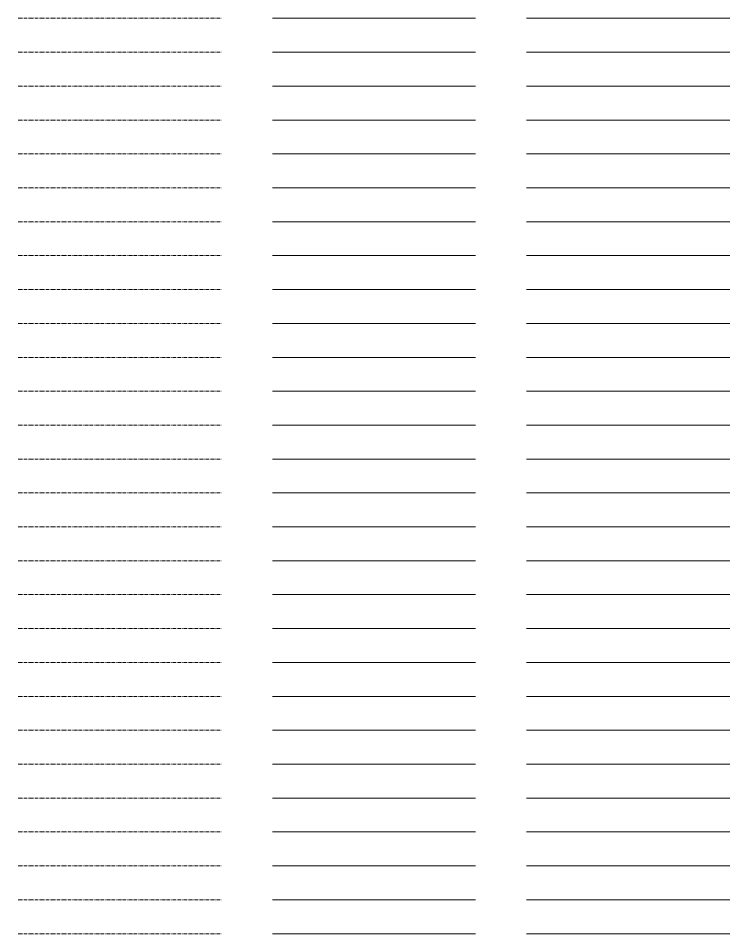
# Model space of a CAD drawing. Header units: metres. Extents: x -170 to 2070, y -13 to 17840.
# Drawn here: x 1650 to 2070, y 2220 to 2760 of the extents above; entities that cross this region are included whole.
import ezdxf
from ezdxf.lldxf.tags import DXFTag

# ---------------------------------------------------------------- set-up
doc = ezdxf.new("R2010")
doc.units = ezdxf.units.M
doc.linetypes.add('KL-VERLATEN-SO', pattern=[3.25, 2, -0.5, 0.25, -0.5])
for name, color, linetype, lineweight in [('B-OI-KL-ET_LSOV_AANSLUITNET_400 V_4x95Al 4x6Cu as35Cu-(IN BEDRIJF)-G', 14, 'Continuous', 18), ('B-OI-KL-ET_LSOV_AANSLUITNET_400 V_4x95Al 4x6Cu as35Cu-(RESERVE)-G', 14, 'KL-RESERVE-SO', 18), ('B-OI-KL-ET_LSOV_AANSLUITNET_400 V_4x95Al 4x6Cu as35Cu-(VERLATEN)-G', 14, 'KL-VERLATEN-SO', 18), ('B-OI-KL-ET_LSOV_AANSLUITNET_400 V_5x10Cu-(IN BEDRIJF)-G', 14, 'Continuous', 18), ('B-OI-KL-ET_LSOV_AANSLUITNET_400 V_5x10Cu-(RESERVE)-G', 14, 'KL-RESERVE-SO', 18), ('B-OI-KL-ET_LSOV_AANSLUITNET_400 V_5x10Cu-(VERLATEN)-G', 14, 'KL-VERLATEN-SO', 18), ('B-OI-KL-ET_LSOV_AANSLUITNET_400 V_5x16Cu-(IN BEDRIJF)-G', 14, 'Continuous', 18), ('B-OI-KL-ET_LSOV_AANSLUITNET_400 V_5x16Cu-(RESERVE)-G', 14, 'KL-RESERVE-SO', 18), ('B-OI-KL-ET_LSOV_AANSLUITNET_400 V_5x16Cu-(VERLATEN)-G', 14, 'KL-VERLATEN-SO', 18), ('B-OI-KL-ET_LSOV_AANSLUITNET_400 V_OVERIG-(IN BEDRIJF)-G', 14, 'Continuous', 18), ('B-OI-KL-ET_LSOV_AANSLUITNET_400 V_OVERIG-(RESERVE)-G', 14, 'KL-RESERVE-SO', 18), ('B-OI-KL-ET_LSOV_AANSLUITNET_400 V_OVERIG-(VERLATEN)-G', 14, 'KL-VERLATEN-SO', 18), ('B-OI-KL-ET_LSOV_DISTRIBUTIE_230 V_2x2.5Cu as2.5-(IN BEDRIJF)-G', 14, 'Continuous', 18), ('B-OI-KL-ET_LSOV_DISTRIBUTIE_230 V_2x2.5Cu as2.5-(RESERVE)-G', 14, 'KL-RESERVE-SO', 18), ('B-OI-KL-ET_LSOV_DISTRIBUTIE_230 V_2x2.5Cu as2.5-(VERLATEN)-G', 14, 'KL-VERLATEN-SO', 18), ('B-OI-KL-ET_LSOV_DISTRIBUTIE_230 V_3x10Cu as10-(IN BEDRIJF)-G', 14, 'Continuous', 18), ('B-OI-KL-ET_LSOV_DISTRIBUTIE_230 V_3x10Cu as10-(RESERVE)-G', 14, 'KL-RESERVE-SO', 18), ('B-OI-KL-ET_LSOV_DISTRIBUTIE_230 V_3x10Cu as10-(VERLATEN)-G', 14, 'KL-VERLATEN-SO', 18), ('B-OI-KL-ET_LSOV_DISTRIBUTIE_230 V_3x2.5Cu as2.5-(IN BEDRIJF)-G', 14, 'Continuous', 18), ('B-OI-KL-ET_LSOV_DISTRIBUTIE_230 V_3x2.5Cu as2.5-(RESERVE)-G', 14, 'KL-RESERVE-SO', 18), ('B-OI-KL-ET_LSOV_DISTRIBUTIE_230 V_3x2.5Cu as2.5-(VERLATEN)-G', 14, 'KL-VERLATEN-SO', 18), ('B-OI-KL-ET_LSOV_DISTRIBUTIE_230 V_3x6Cu as6-(IN BEDRIJF)-G', 14, 'Continuous', 18), ('B-OI-KL-ET_LSOV_DISTRIBUTIE_230 V_3x6Cu as6-(RESERVE)-G', 14, 'KL-RESERVE-SO', 18), ('B-OI-KL-ET_LSOV_DISTRIBUTIE_230 V_3x6Cu as6-(VERLATEN)-G', 14, 'KL-VERLATEN-SO', 18), ('B-OI-KL-ET_LSOV_DISTRIBUTIE_230 V_4x10Cu as10-(IN BEDRIJF)-G', 14, 'Continuous', 18), ('B-OI-KL-ET_LSOV_DISTRIBUTIE_230 V_4x10Cu as10-(RESERVE)-G', 14, 'KL-RESERVE-SO', 18), ('B-OI-KL-ET_LSOV_DISTRIBUTIE_230 V_4x10Cu as10-(VERLATEN)-G', 14, 'KL-VERLATEN-SO', 18), ('B-OI-KL-ET_LSOV_DISTRIBUTIE_230 V_4x150Al 4x6Cu as50Cu-(IN BEDRIJF)-G', 14, 'Continuous', 18), ('B-OI-KL-ET_LSOV_DISTRIBUTIE_230 V_4x150Al 4x6Cu as50Cu-(RESERVE)-G', 14, 'KL-RESERVE-SO', 18), ('B-OI-KL-ET_LSOV_DISTRIBUTIE_230 V_4x150Al 4x6Cu as50Cu-(VERLATEN)-G', 14, 'KL-VERLATEN-SO', 18), ('B-OI-KL-ET_LSOV_DISTRIBUTIE_230 V_4x150Al as50Cu-(IN BEDRIJF)-G', 14, 'Continuous', 18), ('B-OI-KL-ET_LSOV_DISTRIBUTIE_230 V_4x150Al as50Cu-(RESERVE)-G', 14, 'KL-RESERVE-SO', 18), ('B-OI-KL-ET_LSOV_DISTRIBUTIE_230 V_4x150Al as50Cu-(VERLATEN)-G', 14, 'KL-VERLATEN-SO', 18), ('B-OI-KL-ET_LSOV_DISTRIBUTIE_230 V_4x16Cu as16-(IN BEDRIJF)-G', 14, 'Continuous', 18), ('B-OI-KL-ET_LSOV_DISTRIBUTIE_230 V_4x16Cu as16-(RESERVE)-G', 14, 'KL-RESERVE-SO', 18), ('B-OI-KL-ET_LSOV_DISTRIBUTIE_230 V_4x16Cu as16-(VERLATEN)-G', 14, 'KL-VERLATEN-SO', 18), ('B-OI-KL-ET_LSOV_DISTRIBUTIE_230 V_4x2.5Cu as2.5-(IN BEDRIJF)-G', 14, 'Continuous', 18), ('B-OI-KL-ET_LSOV_DISTRIBUTIE_230 V_4x2.5Cu as2.5-(RESERVE)-G', 14, 'KL-RESERVE-SO', 18), ('B-OI-KL-ET_LSOV_DISTRIBUTIE_230 V_4x2.5Cu as2.5-(VERLATEN)-G', 14, 'KL-VERLATEN-SO', 18), ('B-OI-KL-ET_LSOV_DISTRIBUTIE_230 V_4x50Al 4x2.5Cu as25Cu-(IN BEDRIJF)-G', 14, 'Continuous', 18), ('B-OI-KL-ET_LSOV_DISTRIBUTIE_230 V_4x50Al 4x2.5Cu as25Cu-(RESERVE)-G', 14, 'KL-RESERVE-SO', 18), ('B-OI-KL-ET_LSOV_DISTRIBUTIE_230 V_4x50Al 4x2.5Cu as25Cu-(VERLATEN)-G', 14, 'KL-VERLATEN-SO', 18), ('B-OI-KL-ET_LSOV_DISTRIBUTIE_230 V_4x6Cu as6-(IN BEDRIJF)-G', 14, 'Continuous', 18), ('B-OI-KL-ET_LSOV_DISTRIBUTIE_230 V_4x6Cu as6-(RESERVE)-G', 14, 'KL-RESERVE-SO', 18), ('B-OI-KL-ET_LSOV_DISTRIBUTIE_230 V_4x6Cu as6-(VERLATEN)-G', 14, 'KL-VERLATEN-SO', 18), ('B-OI-KL-ET_LSOV_DISTRIBUTIE_230 V_4x95Al 4x6Cu as35Cu-(IN BEDRIJF)-G', 14, 'Continuous', 18), ('B-OI-KL-ET_LSOV_DISTRIBUTIE_230 V_4x95Al 4x6Cu as35Cu-(RESERVE)-G', 14, 'KL-RESERVE-SO', 18), ('B-OI-KL-ET_LSOV_DISTRIBUTIE_230 V_4x95Al 4x6Cu as35Cu-(VERLATEN)-G', 14, 'KL-VERLATEN-SO', 18), ('B-OI-KL-ET_LSOV_DISTRIBUTIE_230 V_5x10Cu-(IN BEDRIJF)-G', 14, 'Continuous', 18), ('B-OI-KL-ET_LSOV_DISTRIBUTIE_230 V_5x10Cu-(RESERVE)-G', 14, 'KL-RESERVE-SO', 18), ('B-OI-KL-ET_LSOV_DISTRIBUTIE_230 V_5x10Cu-(VERLATEN)-G', 14, 'KL-VERLATEN-SO', 18), ('B-OI-KL-ET_LSOV_DISTRIBUTIE_230 V_5x16Cu-(IN BEDRIJF)-G', 14, 'Continuous', 18), ('B-OI-KL-ET_LSOV_DISTRIBUTIE_230 V_5x16Cu-(RESERVE)-G', 14, 'KL-RESERVE-SO', 18), ('B-OI-KL-ET_LSOV_DISTRIBUTIE_230 V_5x16Cu-(VERLATEN)-G', 14, 'KL-VERLATEN-SO', 18), ('B-OI-KL-ET_LSOV_DISTRIBUTIE_230 V_OVERIG-(IN BEDRIJF)-G', 14, 'Continuous', 18), ('B-OI-KL-ET_LSOV_DISTRIBUTIE_230 V_OVERIG-(RESERVE)-G', 14, 'KL-RESERVE-SO', 18), ('B-OI-KL-ET_LSOV_DISTRIBUTIE_230 V_OVERIG-(VERLATEN)-G', 14, 'KL-VERLATEN-SO', 18), ('B-OI-KL-ET_LSOV_DISTRIBUTIE_400 V_2x2.5Cu as2.5-(IN BEDRIJF)-G', 14, 'Continuous', 18), ('B-OI-KL-ET_LSOV_DISTRIBUTIE_400 V_2x2.5Cu as2.5-(RESERVE)-G', 14, 'KL-RESERVE-SO', 18), ('B-OI-KL-ET_LSOV_DISTRIBUTIE_400 V_2x2.5Cu as2.5-(VERLATEN)-G', 14, 'KL-VERLATEN-SO', 18), ('B-OI-KL-ET_LSOV_DISTRIBUTIE_400 V_3x10Cu as10-(IN BEDRIJF)-G', 14, 'Continuous', 18), ('B-OI-KL-ET_LSOV_DISTRIBUTIE_400 V_3x10Cu as10-(RESERVE)-G', 14, 'KL-RESERVE-SO', 18), ('B-OI-KL-ET_LSOV_DISTRIBUTIE_400 V_3x10Cu as10-(VERLATEN)-G', 14, 'KL-VERLATEN-SO', 18), ('B-OI-KL-ET_LSOV_DISTRIBUTIE_400 V_3x2.5Cu as2.5-(IN BEDRIJF)-G', 14, 'Continuous', 18), ('B-OI-KL-ET_LSOV_DISTRIBUTIE_400 V_3x2.5Cu as2.5-(RESERVE)-G', 14, 'KL-RESERVE-SO', 18), ('B-OI-KL-ET_LSOV_DISTRIBUTIE_400 V_3x2.5Cu as2.5-(VERLATEN)-G', 14, 'KL-VERLATEN-SO', 18), ('B-OI-KL-ET_LSOV_DISTRIBUTIE_400 V_3x6Cu as6-(IN BEDRIJF)-G', 14, 'Continuous', 18), ('B-OI-KL-ET_LSOV_DISTRIBUTIE_400 V_3x6Cu as6-(RESERVE)-G', 14, 'KL-RESERVE-SO', 18), ('B-OI-KL-ET_LSOV_DISTRIBUTIE_400 V_3x6Cu as6-(VERLATEN)-G', 14, 'KL-VERLATEN-SO', 18), ('B-OI-KL-ET_LSOV_DISTRIBUTIE_400 V_4x10Cu as10-(IN BEDRIJF)-G', 14, 'Continuous', 18), ('B-OI-KL-ET_LSOV_DISTRIBUTIE_400 V_4x10Cu as10-(RESERVE)-G', 14, 'KL-RESERVE-SO', 18), ('B-OI-KL-ET_LSOV_DISTRIBUTIE_400 V_4x10Cu as10-(VERLATEN)-G', 14, 'KL-VERLATEN-SO', 18), ('B-OI-KL-ET_LSOV_DISTRIBUTIE_400 V_4x150Al 4x6Cu as50Cu-(IN BEDRIJF)-G', 14, 'Continuous', 18), ('B-OI-KL-ET_LSOV_DISTRIBUTIE_400 V_4x150Al 4x6Cu as50Cu-(RESERVE)-G', 14, 'KL-RESERVE-SO', 18), ('B-OI-KL-ET_LSOV_DISTRIBUTIE_400 V_4x150Al 4x6Cu as50Cu-(VERLATEN)-G', 14, 'KL-VERLATEN-SO', 18), ('B-OI-KL-ET_LSOV_DISTRIBUTIE_400 V_4x150Al as50Cu-(IN BEDRIJF)-G', 14, 'Continuous', 18), ('B-OI-KL-ET_LSOV_DISTRIBUTIE_400 V_4x150Al as50Cu-(RESERVE)-G', 14, 'KL-RESERVE-SO', 18), ('B-OI-KL-ET_LSOV_DISTRIBUTIE_400 V_4x150Al as50Cu-(VERLATEN)-G', 14, 'KL-VERLATEN-SO', 18), ('B-OI-KL-ET_LSOV_DISTRIBUTIE_400 V_4x16Cu as16-(IN BEDRIJF)-G', 14, 'Continuous', 18), ('B-OI-KL-ET_LSOV_DISTRIBUTIE_400 V_4x16Cu as16-(RESERVE)-G', 14, 'KL-RESERVE-SO', 18), ('B-OI-KL-ET_LSOV_DISTRIBUTIE_400 V_4x16Cu as16-(VERLATEN)-G', 14, 'KL-VERLATEN-SO', 18), ('B-OI-KL-ET_LSOV_DISTRIBUTIE_400 V_4x2.5Cu as2.5-(IN BEDRIJF)-G', 14, 'Continuous', 18), ('B-OI-KL-ET_LSOV_DISTRIBUTIE_400 V_4x2.5Cu as2.5-(RESERVE)-G', 14, 'KL-RESERVE-SO', 18), ('B-OI-KL-ET_LSOV_DISTRIBUTIE_400 V_4x2.5Cu as2.5-(VERLATEN)-G', 14, 'KL-VERLATEN-SO', 18)]:
    doc.layers.add(name, color=color, linetype=linetype, lineweight=lineweight)
tags = doc.linetypes.add('KL-RESERVE-SO', pattern='A,7,-2,["RS",Standard,S=1,R=0,X=-1,Y=-0.5],-1.5', length=10.5).pattern_tags.tags
tags[6] = DXFTag(74, 10)

msp = doc.modelspace()

# ---------------------------------------------------------------- linework, layer by layer
at = {"layer": 'B-OI-KL-ET_LSOV_AANSLUITNET_400 V_4x95Al 4x6Cu as35Cu-(IN BEDRIJF)-G'}
msp.add_line((1950, 2220), (2070, 2220), dxfattribs=at)
at = {"layer": 'B-OI-KL-ET_LSOV_AANSLUITNET_400 V_4x95Al 4x6Cu as35Cu-(RESERVE)-G'}
msp.add_line((1800, 2220), (1920, 2220), dxfattribs=at)
at = {"layer": 'B-OI-KL-ET_LSOV_AANSLUITNET_400 V_4x95Al 4x6Cu as35Cu-(VERLATEN)-G'}
msp.add_line((1650, 2220), (1770, 2220), dxfattribs=at)
at = {"layer": 'B-OI-KL-ET_LSOV_AANSLUITNET_400 V_5x10Cu-(IN BEDRIJF)-G'}
msp.add_line((1950, 2240), (2070, 2240), dxfattribs=at)
at = {"layer": 'B-OI-KL-ET_LSOV_AANSLUITNET_400 V_5x10Cu-(RESERVE)-G'}
msp.add_line((1800, 2240), (1920, 2240), dxfattribs=at)
at = {"layer": 'B-OI-KL-ET_LSOV_AANSLUITNET_400 V_5x10Cu-(VERLATEN)-G'}
msp.add_line((1650, 2240), (1770, 2240), dxfattribs=at)
at = {"layer": 'B-OI-KL-ET_LSOV_AANSLUITNET_400 V_5x16Cu-(IN BEDRIJF)-G'}
msp.add_line((1950, 2260), (2070, 2260), dxfattribs=at)
at = {"layer": 'B-OI-KL-ET_LSOV_AANSLUITNET_400 V_5x16Cu-(RESERVE)-G'}
msp.add_line((1800, 2260), (1920, 2260), dxfattribs=at)
at = {"layer": 'B-OI-KL-ET_LSOV_AANSLUITNET_400 V_5x16Cu-(VERLATEN)-G'}
msp.add_line((1650, 2260), (1770, 2260), dxfattribs=at)
at = {"layer": 'B-OI-KL-ET_LSOV_AANSLUITNET_400 V_OVERIG-(IN BEDRIJF)-G'}
msp.add_line((1950, 2280), (2070, 2280), dxfattribs=at)
at = {"layer": 'B-OI-KL-ET_LSOV_AANSLUITNET_400 V_OVERIG-(RESERVE)-G'}
msp.add_line((1800, 2280), (1920, 2280), dxfattribs=at)
at = {"layer": 'B-OI-KL-ET_LSOV_AANSLUITNET_400 V_OVERIG-(VERLATEN)-G'}
msp.add_line((1650, 2280), (1770, 2280), dxfattribs=at)
at = {"layer": 'B-OI-KL-ET_LSOV_DISTRIBUTIE_230 V_2x2.5Cu as2.5-(IN BEDRIJF)-G'}
msp.add_line((1950, 2300), (2070, 2300), dxfattribs=at)
at = {"layer": 'B-OI-KL-ET_LSOV_DISTRIBUTIE_230 V_2x2.5Cu as2.5-(RESERVE)-G'}
msp.add_line((1800, 2300), (1920, 2300), dxfattribs=at)
at = {"layer": 'B-OI-KL-ET_LSOV_DISTRIBUTIE_230 V_2x2.5Cu as2.5-(VERLATEN)-G'}
msp.add_line((1650, 2300), (1770, 2300), dxfattribs=at)
at = {"layer": 'B-OI-KL-ET_LSOV_DISTRIBUTIE_230 V_3x10Cu as10-(IN BEDRIJF)-G'}
msp.add_line((1950, 2320), (2070, 2320), dxfattribs=at)
at = {"layer": 'B-OI-KL-ET_LSOV_DISTRIBUTIE_230 V_3x10Cu as10-(RESERVE)-G'}
msp.add_line((1800, 2320), (1920, 2320), dxfattribs=at)
at = {"layer": 'B-OI-KL-ET_LSOV_DISTRIBUTIE_230 V_3x10Cu as10-(VERLATEN)-G'}
msp.add_line((1650, 2320), (1770, 2320), dxfattribs=at)
at = {"layer": 'B-OI-KL-ET_LSOV_DISTRIBUTIE_230 V_3x2.5Cu as2.5-(IN BEDRIJF)-G'}
msp.add_line((1950, 2340), (2070, 2340), dxfattribs=at)
at = {"layer": 'B-OI-KL-ET_LSOV_DISTRIBUTIE_230 V_3x2.5Cu as2.5-(RESERVE)-G'}
msp.add_line((1800, 2340), (1920, 2340), dxfattribs=at)
at = {"layer": 'B-OI-KL-ET_LSOV_DISTRIBUTIE_230 V_3x2.5Cu as2.5-(VERLATEN)-G'}
msp.add_line((1650, 2340), (1770, 2340), dxfattribs=at)
at = {"layer": 'B-OI-KL-ET_LSOV_DISTRIBUTIE_230 V_3x6Cu as6-(IN BEDRIJF)-G'}
msp.add_line((1950, 2360), (2070, 2360), dxfattribs=at)
at = {"layer": 'B-OI-KL-ET_LSOV_DISTRIBUTIE_230 V_3x6Cu as6-(RESERVE)-G'}
msp.add_line((1800, 2360), (1920, 2360), dxfattribs=at)
at = {"layer": 'B-OI-KL-ET_LSOV_DISTRIBUTIE_230 V_3x6Cu as6-(VERLATEN)-G'}
msp.add_line((1650, 2360), (1770, 2360), dxfattribs=at)
at = {"layer": 'B-OI-KL-ET_LSOV_DISTRIBUTIE_230 V_4x10Cu as10-(IN BEDRIJF)-G'}
msp.add_line((1950, 2380), (2070, 2380), dxfattribs=at)
at = {"layer": 'B-OI-KL-ET_LSOV_DISTRIBUTIE_230 V_4x10Cu as10-(RESERVE)-G'}
msp.add_line((1800, 2380), (1920, 2380), dxfattribs=at)
at = {"layer": 'B-OI-KL-ET_LSOV_DISTRIBUTIE_230 V_4x10Cu as10-(VERLATEN)-G'}
msp.add_line((1650, 2380), (1770, 2380), dxfattribs=at)
at = {"layer": 'B-OI-KL-ET_LSOV_DISTRIBUTIE_230 V_4x150Al 4x6Cu as50Cu-(IN BEDRIJF)-G'}
msp.add_line((1950, 2400), (2070, 2400), dxfattribs=at)
at = {"layer": 'B-OI-KL-ET_LSOV_DISTRIBUTIE_230 V_4x150Al 4x6Cu as50Cu-(RESERVE)-G'}
msp.add_line((1800, 2400), (1920, 2400), dxfattribs=at)
at = {"layer": 'B-OI-KL-ET_LSOV_DISTRIBUTIE_230 V_4x150Al 4x6Cu as50Cu-(VERLATEN)-G'}
msp.add_line((1650, 2400), (1770, 2400), dxfattribs=at)
at = {"layer": 'B-OI-KL-ET_LSOV_DISTRIBUTIE_230 V_4x150Al as50Cu-(IN BEDRIJF)-G'}
msp.add_line((1950, 2420), (2070, 2420), dxfattribs=at)
at = {"layer": 'B-OI-KL-ET_LSOV_DISTRIBUTIE_230 V_4x150Al as50Cu-(RESERVE)-G'}
msp.add_line((1800, 2420), (1920, 2420), dxfattribs=at)
at = {"layer": 'B-OI-KL-ET_LSOV_DISTRIBUTIE_230 V_4x150Al as50Cu-(VERLATEN)-G'}
msp.add_line((1650, 2420), (1770, 2420), dxfattribs=at)
at = {"layer": 'B-OI-KL-ET_LSOV_DISTRIBUTIE_230 V_4x16Cu as16-(IN BEDRIJF)-G'}
msp.add_line((1950, 2440), (2070, 2440), dxfattribs=at)
at = {"layer": 'B-OI-KL-ET_LSOV_DISTRIBUTIE_230 V_4x16Cu as16-(RESERVE)-G'}
msp.add_line((1800, 2440), (1920, 2440), dxfattribs=at)
at = {"layer": 'B-OI-KL-ET_LSOV_DISTRIBUTIE_230 V_4x16Cu as16-(VERLATEN)-G'}
msp.add_line((1650, 2440), (1770, 2440), dxfattribs=at)
at = {"layer": 'B-OI-KL-ET_LSOV_DISTRIBUTIE_230 V_4x2.5Cu as2.5-(IN BEDRIJF)-G'}
msp.add_line((1950, 2460), (2070, 2460), dxfattribs=at)
at = {"layer": 'B-OI-KL-ET_LSOV_DISTRIBUTIE_230 V_4x2.5Cu as2.5-(RESERVE)-G'}
msp.add_line((1800, 2460), (1920, 2460), dxfattribs=at)
at = {"layer": 'B-OI-KL-ET_LSOV_DISTRIBUTIE_230 V_4x2.5Cu as2.5-(VERLATEN)-G'}
msp.add_line((1650, 2460), (1770, 2460), dxfattribs=at)
at = {"layer": 'B-OI-KL-ET_LSOV_DISTRIBUTIE_230 V_4x50Al 4x2.5Cu as25Cu-(IN BEDRIJF)-G'}
msp.add_line((1950, 2480), (2070, 2480), dxfattribs=at)
at = {"layer": 'B-OI-KL-ET_LSOV_DISTRIBUTIE_230 V_4x50Al 4x2.5Cu as25Cu-(RESERVE)-G'}
msp.add_line((1800, 2480), (1920, 2480), dxfattribs=at)
at = {"layer": 'B-OI-KL-ET_LSOV_DISTRIBUTIE_230 V_4x50Al 4x2.5Cu as25Cu-(VERLATEN)-G'}
msp.add_line((1650, 2480), (1770, 2480), dxfattribs=at)
at = {"layer": 'B-OI-KL-ET_LSOV_DISTRIBUTIE_230 V_4x6Cu as6-(IN BEDRIJF)-G'}
msp.add_line((1950, 2500), (2070, 2500), dxfattribs=at)
at = {"layer": 'B-OI-KL-ET_LSOV_DISTRIBUTIE_230 V_4x6Cu as6-(RESERVE)-G'}
msp.add_line((1800, 2500), (1920, 2500), dxfattribs=at)
at = {"layer": 'B-OI-KL-ET_LSOV_DISTRIBUTIE_230 V_4x6Cu as6-(VERLATEN)-G'}
msp.add_line((1650, 2500), (1770, 2500), dxfattribs=at)
at = {"layer": 'B-OI-KL-ET_LSOV_DISTRIBUTIE_230 V_4x95Al 4x6Cu as35Cu-(IN BEDRIJF)-G'}
msp.add_line((1950, 2520), (2070, 2520), dxfattribs=at)
at = {"layer": 'B-OI-KL-ET_LSOV_DISTRIBUTIE_230 V_4x95Al 4x6Cu as35Cu-(RESERVE)-G'}
msp.add_line((1800, 2520), (1920, 2520), dxfattribs=at)
at = {"layer": 'B-OI-KL-ET_LSOV_DISTRIBUTIE_230 V_4x95Al 4x6Cu as35Cu-(VERLATEN)-G'}
msp.add_line((1650, 2520), (1770, 2520), dxfattribs=at)
at = {"layer": 'B-OI-KL-ET_LSOV_DISTRIBUTIE_230 V_5x10Cu-(IN BEDRIJF)-G'}
msp.add_line((1950, 2540), (2070, 2540), dxfattribs=at)
at = {"layer": 'B-OI-KL-ET_LSOV_DISTRIBUTIE_230 V_5x10Cu-(RESERVE)-G'}
msp.add_line((1800, 2540), (1920, 2540), dxfattribs=at)
at = {"layer": 'B-OI-KL-ET_LSOV_DISTRIBUTIE_230 V_5x10Cu-(VERLATEN)-G'}
msp.add_line((1650, 2540), (1770, 2540), dxfattribs=at)
at = {"layer": 'B-OI-KL-ET_LSOV_DISTRIBUTIE_230 V_5x16Cu-(IN BEDRIJF)-G'}
msp.add_line((1950, 2560), (2070, 2560), dxfattribs=at)
at = {"layer": 'B-OI-KL-ET_LSOV_DISTRIBUTIE_230 V_5x16Cu-(RESERVE)-G'}
msp.add_line((1800, 2560), (1920, 2560), dxfattribs=at)
at = {"layer": 'B-OI-KL-ET_LSOV_DISTRIBUTIE_230 V_5x16Cu-(VERLATEN)-G'}
msp.add_line((1650, 2560), (1770, 2560), dxfattribs=at)
at = {"layer": 'B-OI-KL-ET_LSOV_DISTRIBUTIE_230 V_OVERIG-(IN BEDRIJF)-G'}
msp.add_line((1950, 2580), (2070, 2580), dxfattribs=at)
at = {"layer": 'B-OI-KL-ET_LSOV_DISTRIBUTIE_230 V_OVERIG-(RESERVE)-G'}
msp.add_line((1800, 2580), (1920, 2580), dxfattribs=at)
at = {"layer": 'B-OI-KL-ET_LSOV_DISTRIBUTIE_230 V_OVERIG-(VERLATEN)-G'}
msp.add_line((1650, 2580), (1770, 2580), dxfattribs=at)
at = {"layer": 'B-OI-KL-ET_LSOV_DISTRIBUTIE_400 V_2x2.5Cu as2.5-(IN BEDRIJF)-G'}
msp.add_line((1950, 2600), (2070, 2600), dxfattribs=at)
at = {"layer": 'B-OI-KL-ET_LSOV_DISTRIBUTIE_400 V_2x2.5Cu as2.5-(RESERVE)-G'}
msp.add_line((1800, 2600), (1920, 2600), dxfattribs=at)
at = {"layer": 'B-OI-KL-ET_LSOV_DISTRIBUTIE_400 V_2x2.5Cu as2.5-(VERLATEN)-G'}
msp.add_line((1650, 2600), (1770, 2600), dxfattribs=at)
at = {"layer": 'B-OI-KL-ET_LSOV_DISTRIBUTIE_400 V_3x10Cu as10-(IN BEDRIJF)-G'}
msp.add_line((1950, 2620), (2070, 2620), dxfattribs=at)
at = {"layer": 'B-OI-KL-ET_LSOV_DISTRIBUTIE_400 V_3x10Cu as10-(RESERVE)-G'}
msp.add_line((1800, 2620), (1920, 2620), dxfattribs=at)
at = {"layer": 'B-OI-KL-ET_LSOV_DISTRIBUTIE_400 V_3x10Cu as10-(VERLATEN)-G'}
msp.add_line((1650, 2620), (1770, 2620), dxfattribs=at)
at = {"layer": 'B-OI-KL-ET_LSOV_DISTRIBUTIE_400 V_3x2.5Cu as2.5-(IN BEDRIJF)-G'}
msp.add_line((1950, 2640), (2070, 2640), dxfattribs=at)
at = {"layer": 'B-OI-KL-ET_LSOV_DISTRIBUTIE_400 V_3x2.5Cu as2.5-(RESERVE)-G'}
msp.add_line((1800, 2640), (1920, 2640), dxfattribs=at)
at = {"layer": 'B-OI-KL-ET_LSOV_DISTRIBUTIE_400 V_3x2.5Cu as2.5-(VERLATEN)-G'}
msp.add_line((1650, 2640), (1770, 2640), dxfattribs=at)
at = {"layer": 'B-OI-KL-ET_LSOV_DISTRIBUTIE_400 V_3x6Cu as6-(IN BEDRIJF)-G'}
msp.add_line((1950, 2660), (2070, 2660), dxfattribs=at)
at = {"layer": 'B-OI-KL-ET_LSOV_DISTRIBUTIE_400 V_3x6Cu as6-(RESERVE)-G'}
msp.add_line((1800, 2660), (1920, 2660), dxfattribs=at)
at = {"layer": 'B-OI-KL-ET_LSOV_DISTRIBUTIE_400 V_3x6Cu as6-(VERLATEN)-G'}
msp.add_line((1650, 2660), (1770, 2660), dxfattribs=at)
at = {"layer": 'B-OI-KL-ET_LSOV_DISTRIBUTIE_400 V_4x10Cu as10-(IN BEDRIJF)-G'}
msp.add_line((1950, 2680), (2070, 2680), dxfattribs=at)
at = {"layer": 'B-OI-KL-ET_LSOV_DISTRIBUTIE_400 V_4x10Cu as10-(RESERVE)-G'}
msp.add_line((1800, 2680), (1920, 2680), dxfattribs=at)
at = {"layer": 'B-OI-KL-ET_LSOV_DISTRIBUTIE_400 V_4x10Cu as10-(VERLATEN)-G'}
msp.add_line((1650, 2680), (1770, 2680), dxfattribs=at)
at = {"layer": 'B-OI-KL-ET_LSOV_DISTRIBUTIE_400 V_4x150Al 4x6Cu as50Cu-(IN BEDRIJF)-G'}
msp.add_line((1950, 2700), (2070, 2700), dxfattribs=at)
at = {"layer": 'B-OI-KL-ET_LSOV_DISTRIBUTIE_400 V_4x150Al 4x6Cu as50Cu-(RESERVE)-G'}
msp.add_line((1800, 2700), (1920, 2700), dxfattribs=at)
at = {"layer": 'B-OI-KL-ET_LSOV_DISTRIBUTIE_400 V_4x150Al 4x6Cu as50Cu-(VERLATEN)-G'}
msp.add_line((1650, 2700), (1770, 2700), dxfattribs=at)
at = {"layer": 'B-OI-KL-ET_LSOV_DISTRIBUTIE_400 V_4x150Al as50Cu-(IN BEDRIJF)-G'}
msp.add_line((1950, 2720), (2070, 2720), dxfattribs=at)
at = {"layer": 'B-OI-KL-ET_LSOV_DISTRIBUTIE_400 V_4x150Al as50Cu-(RESERVE)-G'}
msp.add_line((1800, 2720), (1920, 2720), dxfattribs=at)
at = {"layer": 'B-OI-KL-ET_LSOV_DISTRIBUTIE_400 V_4x150Al as50Cu-(VERLATEN)-G'}
msp.add_line((1650, 2720), (1770, 2720), dxfattribs=at)
at = {"layer": 'B-OI-KL-ET_LSOV_DISTRIBUTIE_400 V_4x16Cu as16-(IN BEDRIJF)-G'}
msp.add_line((1950, 2740), (2070, 2740), dxfattribs=at)
at = {"layer": 'B-OI-KL-ET_LSOV_DISTRIBUTIE_400 V_4x16Cu as16-(RESERVE)-G'}
msp.add_line((1800, 2740), (1920, 2740), dxfattribs=at)
at = {"layer": 'B-OI-KL-ET_LSOV_DISTRIBUTIE_400 V_4x16Cu as16-(VERLATEN)-G'}
msp.add_line((1650, 2740), (1770, 2740), dxfattribs=at)
at = {"layer": 'B-OI-KL-ET_LSOV_DISTRIBUTIE_400 V_4x2.5Cu as2.5-(IN BEDRIJF)-G'}
msp.add_line((1950, 2760), (2070, 2760), dxfattribs=at)
at = {"layer": 'B-OI-KL-ET_LSOV_DISTRIBUTIE_400 V_4x2.5Cu as2.5-(RESERVE)-G'}
msp.add_line((1800, 2760), (1920, 2760), dxfattribs=at)
at = {"layer": 'B-OI-KL-ET_LSOV_DISTRIBUTIE_400 V_4x2.5Cu as2.5-(VERLATEN)-G'}
msp.add_line((1650, 2760), (1770, 2760), dxfattribs=at)

doc.saveas('drawing.dxf')
